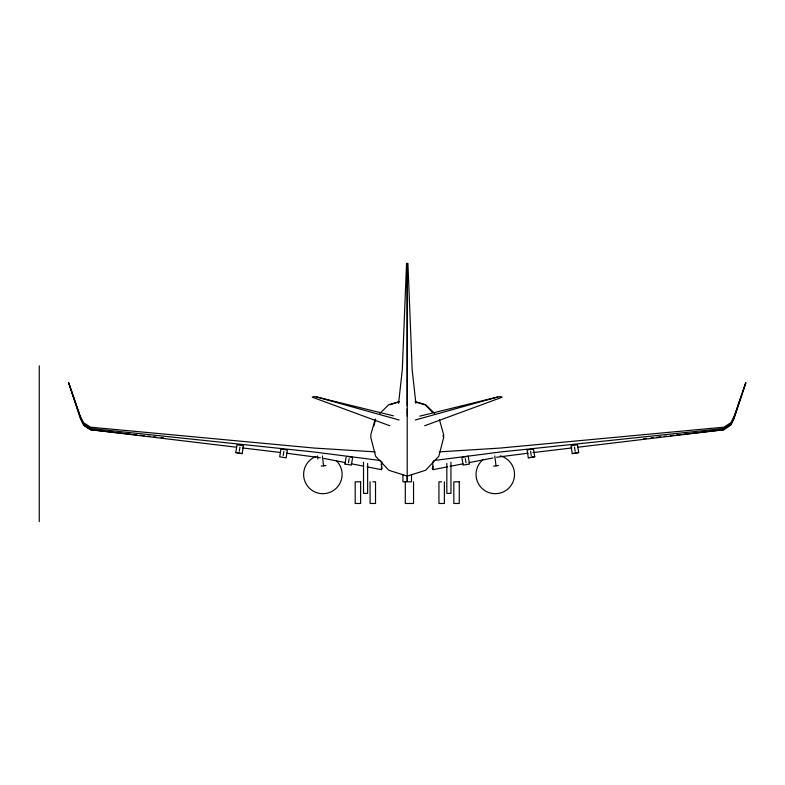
<?xml version="1.0" encoding="UTF-8"?>
<svg xmlns="http://www.w3.org/2000/svg" width="785" height="785" viewBox="0 0 785 785"><rect width="100%" height="100%" fill="white"/><g stroke="black" fill="none" stroke-linecap="round" stroke-linejoin="round"><path stroke-width="1.18" d="M407.199 405.766L407.199 263.358L407.199 476.112L388.879 470.293L375.662 456.32L370.863 437.706L370.863 434.537L375.024 419.73M406.542 263.358L402.303 369.647L398.584 403.362M366.938 466.839L381.284 469.646L381.844 461.825M239.278 451.257L239.955 447.146M242.182 453.632L243.468 445.821L237.05 444.761L235.765 452.582L242.182 453.632L235.775 452.523M280.971 448.971L279.695 456.782L286.113 457.832L287.388 450.021L281.265 449.01M283.208 455.457L283.876 451.346M344.949 464.072L346.048 457.37M348.462 462.748L349.129 458.636M352.465 458.42L351.366 465.122L344.958 464.013M432.82 466.329L432.299 468.606L433.183 469.646L447.528 466.839M373.866 426.069L375.662 419.092M439.443 419.73L443.603 434.537L443.603 437.706L438.795 456.32L425.588 470.293L407.258 476.112M745.75 383.237L734.044 418.758L730.913 425.136L723.888 429.748L577.966 447.214M734.044 417.659L730.913 423.998L723.888 428.482L500.133 452.032L433.742 460.56M734.044 416.364L730.913 422.654L723.888 427.197L500.133 448.068L439.217 451.885M381.284 469.646L382.167 468.606L381.127 464.063M379.793 413.45L388.879 404.638L399.182 401.635M424.705 425.745L502.214 397.19L500.751 396.543L497.768 396.984L419.877 416.119M390.027 404.756L399.182 401.841M415.393 419.965L497.768 396.984M449.923 466.368L463.072 463.798M469.047 462.63L492.96 457.949M496.552 457.243L528.109 453.19M462.149 457.253L467.948 456.311M528.344 457.773L534.762 456.723L533.486 448.971L527.069 450.021L528.354 457.832L534.771 456.782M572.275 453.632L578.692 452.582L577.417 444.761L570.999 445.821L572.275 453.632L578.682 452.523M321.222 466.133L325.991 465.534M493.647 466.133L498.406 465.534M532.966 452.611L571.882 447.95M643.631 438.678L646.065 438.413M650.932 437.863L653.356 437.598M657.006 437.186L660.656 436.794M664.306 436.372L666.74 436.117M670.39 435.695L674.03 435.302M676.464 435.018L681.331 434.488M683.764 434.203L723.888 429.748M372.806 481.804L375.524 481.804L375.524 503.47L370.088 503.47L370.088 481.804M441.661 481.804L438.943 481.804L438.943 503.47L444.379 503.47L444.379 481.804M375.24 451.885L314.324 448.068L90.569 427.197L83.544 422.654L80.423 416.364M130.702 434.203L90.569 429.748L83.544 425.136L80.423 418.748L68.717 383.237M133.136 434.488L136.786 434.89M140.427 435.302L144.077 435.695M147.727 436.117L150.161 436.372M153.811 436.794L156.235 437.059M161.102 437.598L163.535 437.863M236.501 447.214L90.569 429.738L83.544 425.127M242.585 447.95L280.274 452.464M286.358 453.19L320.309 457.714M380.725 460.56L314.324 452.032L90.569 428.482L83.544 423.998L80.423 417.659M393.403 415.824L316.698 396.984L313.715 396.543L312.253 397.19L389.752 425.745M347.176 456.419L352.318 457.253M323.891 458.411L345.42 462.63M351.395 463.798L363.347 466.133M316.698 396.984L399.074 419.965M415.275 401.635L425.588 404.638L434.664 413.45M415.275 401.841L424.44 404.756M425.588 405.119L432.192 412.105M443.005 435.381L443.603 437.706M574.512 447.146L575.179 451.257M530.582 451.346L531.259 455.457M468.233 456.262L469.518 464.072L463.091 465.063L462.002 458.42M465.328 458.636L466.005 462.748M494.786 455.928L496.022 465.839M322.36 455.928L323.597 465.839M317.533 455.987L317.905 459.009M415.873 403.362L412.164 369.647L407.925 263.358M432.613 461.825L433.183 469.646M407.199 408.995L407.258 416.138M450.943 462.257L450.943 493.373L446.832 493.373L446.832 463.454M413.538 481.804L413.538 503.47L405.296 503.47L405.296 481.804M411.517 474.503L411.517 481.804L407.405 481.804L407.405 475.72M407.062 475.72L407.062 481.804L402.94 481.804L402.94 474.503M367.635 463.454L367.635 493.373L363.514 493.373L363.514 462.257M39.25 365.82L39.25 521.642M336.471 460.834A19.242 19.242 0 0 1 334.449 489.811A19.242 19.242 0 0 1 306.032 483.776A19.242 19.242 0 0 1 315.972 456.477M500.271 455.859A19.242 19.242 0 0 1 512.438 483.177A19.242 19.242 0 0 1 483.177 489.398A19.242 19.242 0 0 1 483.177 459.49M745.75 382.795L734.044 417.07L745.75 382.795M360.629 481.804L355.193 481.804L355.193 503.47L360.629 503.47L360.629 481.804M459.274 481.804L453.838 481.804L453.838 503.47L459.274 503.47L459.274 481.804M80.423 417.07L68.717 382.795L80.423 417.07"/></g></svg>
